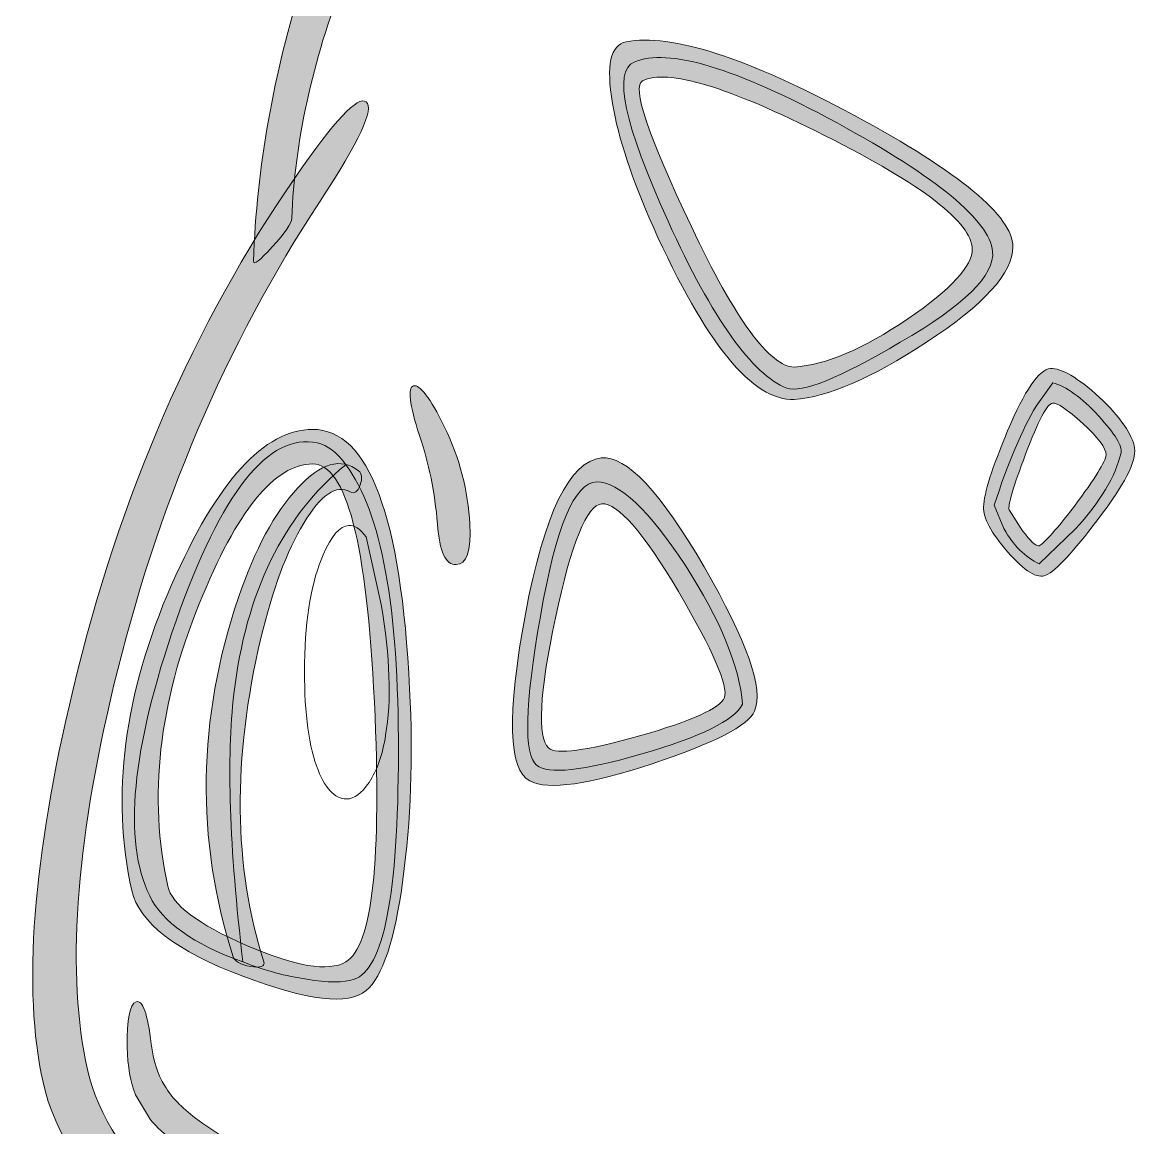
# Model space of a CAD drawing. Header units: millimetres. Extents: x 225 to 484, y 87 to 341.
# Drawn here: x 225.2 to 312.5, y 192.8 to 278.5 of the extents above; entities that cross this region are included whole.
import ezdxf

# ---------------------------------------------------------------- set-up
doc = ezdxf.new("R2010")
doc.units = ezdxf.units.MM
doc.header["$MEASUREMENT"] = 0
doc.layers.add('Layer 1', color=7, linetype='Continuous', lineweight=0)

msp = doc.modelspace()

# ---------------------------------------------------------------- hatches: boundary and pattern name
at = {"layer": 'Layer 1', "true_color": 0x0d131a, "transparency": 33554687}
h = msp.add_hatch(color=168, dxfattribs=at)
h.dxf.hatch_style = 2
edge = h.paths.add_edge_path()
edge.add_spline(control_points=[(287.146, 286.257), (287.418, 286.024), (287.107, 285.655), (286.214, 285.151), (285.282, 284.685), (284.68, 284.568), (284.409, 284.801), (281.496, 287.014), (276.604, 289.092), (269.731, 291.033), (262.935, 292.975), (258.586, 293.519), (256.684, 292.664), (254.664, 291.732), (252.471, 288.16), (250.102, 281.947), (247.617, 275.424), (246.258, 269.211), (246.025, 263.308), (246.025, 262.92), (245.52, 262.182), (244.51, 261.095), (243.539, 260.008), (243.054, 259.639), (243.054, 259.988), (243.326, 267.289), (244.607, 274.55), (246.898, 281.772), (249.383, 289.538), (252.14, 294.101), (255.169, 295.46), (258.237, 296.858), (263.712, 296.237), (271.595, 293.596), (278.584, 291.266), (283.768, 288.82), (287.146, 286.257), (287.146, 286.257), (287.146, 286.257), (287.146, 286.257)], knot_values=[0, 0, 0, 0, 1, 1, 1, 2, 2, 2, 3, 3, 3, 4, 4, 4, 5, 5, 5, 6, 6, 6, 7, 7, 7, 8, 8, 8, 9, 9, 9, 10, 10, 10, 11, 11, 11, 12, 12, 12, 13, 13, 13, 13], degree=3, periodic=0)
h = msp.add_hatch(color=168, dxfattribs=at)
h.dxf.hatch_style = 2
edge = h.paths.add_edge_path()
edge.add_spline(control_points=[(284.991, 251.776), (287.399, 251.931), (290.33, 253.174), (293.786, 255.504), (297.164, 257.833), (298.834, 259.639), (298.795, 260.92), (298.756, 262.978), (294.951, 265.91), (287.379, 269.715), (279.846, 273.521), (275.128, 274.938), (273.225, 273.967), (272.371, 273.54), (273.633, 269.774), (277.011, 262.668), (280.428, 255.445), (283.088, 251.815), (284.991, 251.776), (284.991, 251.776), (284.991, 251.776), (284.991, 251.776)], knot_values=[0, 0, 0, 0, 1, 1, 1, 2, 2, 2, 3, 3, 3, 4, 4, 4, 5, 5, 5, 6, 6, 6, 7, 7, 7, 7], degree=3, periodic=0)
edge = h.paths.add_edge_path()
edge.add_spline(control_points=[(289.651, 271.288), (297.844, 266.861), (301.941, 263.464), (301.941, 261.095), (301.941, 259.076), (299.708, 256.61), (295.242, 253.698), (290.971, 250.902), (287.554, 249.427), (284.991, 249.271), (281.768, 249.116), (278.118, 253.581), (274.041, 262.668), (272.41, 266.318), (271.362, 269.502), (270.896, 272.22), (270.391, 275.171), (270.74, 276.763), (271.944, 276.996), (275.478, 277.656), (281.38, 275.754), (289.651, 271.288), (289.651, 271.288), (289.651, 271.288), (289.651, 271.288)], knot_values=[0, 0, 0, 0, 1, 1, 1, 2, 2, 2, 3, 3, 3, 4, 4, 4, 5, 5, 5, 6, 6, 6, 7, 7, 7, 8, 8, 8, 8], degree=3, periodic=0)
edge.add_line((289.651, 271.288), (289.651, 271.288))
h = msp.add_hatch(color=168, dxfattribs=at)
h.dxf.hatch_style = 2
edge = h.paths.add_edge_path()
edge.add_spline(control_points=[(246.316, 266.512), (249.345, 270.9), (251.17, 272.841), (251.791, 272.337), (252.451, 271.832), (251.267, 269.269), (248.238, 264.648), (240.899, 253.504), (235.56, 240.962), (232.22, 227.021), (229.23, 214.557), (228.551, 204.655), (230.182, 197.316), (231.735, 190.249), (239.618, 182.755), (253.83, 174.833), (268.624, 166.601), (283.283, 162.039), (297.805, 161.145), (311.706, 160.291), (325.045, 161.301), (337.82, 164.174), (351.255, 167.203), (360.594, 171.591), (365.836, 177.338), (367.622, 179.279), (368.768, 180.036), (369.273, 179.609), (369.739, 179.182), (369.331, 177.998), (368.049, 176.056), (364.089, 170.115), (355.274, 165.397), (341.606, 161.903), (327.938, 158.408), (313.357, 157.126), (297.863, 158.058), (283.38, 158.952), (268.372, 163.553), (252.839, 171.863), (237.191, 180.211), (228.493, 188.366), (226.745, 196.326), (225.153, 203.51), (225.93, 213.664), (229.075, 226.788), (232.686, 241.855), (238.433, 255.096), (246.316, 266.512), (246.316, 266.512), (246.316, 266.512), (246.316, 266.512)], knot_values=[0, 0, 0, 0, 1, 1, 1, 2, 2, 2, 3, 3, 3, 4, 4, 4, 5, 5, 5, 6, 6, 6, 7, 7, 7, 8, 8, 8, 9, 9, 9, 10, 10, 10, 11, 11, 11, 12, 12, 12, 13, 13, 13, 14, 14, 14, 15, 15, 15, 16, 16, 16, 17, 17, 17, 17], degree=3, periodic=0)
h = msp.add_hatch(color=168, dxfattribs=at)
h.dxf.hatch_style = 2
edge = h.paths.add_edge_path()
edge.add_spline(control_points=[(301.649, 240.709), (301.649, 240.709), (302.698, 239.078), (302.698, 239.078), (303.28, 238.302), (303.688, 237.913), (303.921, 237.913), (304.193, 237.913), (305.125, 238.942), (306.717, 241), (308.309, 243.136), (309.124, 244.456), (309.163, 244.961), (309.163, 245.505), (308.561, 246.32), (307.357, 247.407), (306.154, 248.495), (305.377, 249.019), (305.028, 248.98), (304.6, 248.941), (303.902, 247.621), (302.931, 245.019), (301.96, 242.456), (301.533, 241.02), (301.649, 240.709), (301.649, 240.709), (301.649, 240.709), (301.649, 240.709)], knot_values=[0, 0, 0, 0, 1, 1, 1, 2, 2, 2, 3, 3, 3, 4, 4, 4, 5, 5, 5, 6, 6, 6, 7, 7, 7, 8, 8, 8, 9, 9, 9, 9], degree=3, periodic=0)
edge = h.paths.add_edge_path()
edge.add_spline(control_points=[(301.533, 246.825), (302.853, 249.97), (303.96, 251.582), (304.853, 251.659), (305.707, 251.698), (306.969, 250.96), (308.639, 249.446), (310.309, 247.854), (311.221, 246.534), (311.376, 245.485), (311.532, 244.476), (310.58, 242.631), (308.522, 239.952), (306.62, 237.428), (305.28, 235.991), (304.503, 235.642), (303.843, 235.331), (302.853, 235.933), (301.533, 237.447), (300.251, 238.923), (299.63, 240.088), (299.669, 240.942), (299.708, 241.991), (300.329, 243.951), (301.533, 246.825), (301.533, 246.825), (301.533, 246.825), (301.533, 246.825)], knot_values=[0, 0, 0, 0, 1, 1, 1, 2, 2, 2, 3, 3, 3, 4, 4, 4, 5, 5, 5, 6, 6, 6, 7, 7, 7, 8, 8, 8, 9, 9, 9, 9], degree=3, periodic=0)
edge.add_line((301.533, 246.825), (301.533, 246.825))
h = msp.add_hatch(color=168, dxfattribs=at)
h.dxf.hatch_style = 2
edge = h.paths.add_edge_path()
edge.add_spline(control_points=[(255.926, 246.475), (255.15, 248.883), (254.995, 250.164), (255.46, 250.32), (255.965, 250.436), (256.761, 249.388), (257.849, 247.174), (259.052, 244.689), (259.712, 242.165), (259.829, 239.602), (259.945, 237.506), (259.596, 236.457), (258.78, 236.457), (257.965, 236.418), (257.48, 237.467), (257.324, 239.602), (257.13, 242.049), (256.664, 244.34), (255.926, 246.475), (255.926, 246.475), (255.926, 246.475), (255.926, 246.475)], knot_values=[0, 0, 0, 0, 1, 1, 1, 2, 2, 2, 3, 3, 3, 4, 4, 4, 5, 5, 5, 6, 6, 6, 7, 7, 7, 7], degree=3, periodic=0)
h = msp.add_hatch(color=168, dxfattribs=at)
h.dxf.hatch_style = 2
edge = h.paths.add_edge_path()
edge.add_spline(control_points=[(238.86, 233.428), (235.715, 225.701), (234.9, 218.401), (236.414, 211.528), (236.725, 210.091), (238.763, 208.557), (242.53, 206.927), (246.296, 205.296), (248.859, 204.869), (250.218, 205.645), (252.276, 206.849), (253.014, 213.567), (252.432, 225.798), (251.849, 238.107), (250.257, 244.262), (247.656, 244.262), (244.704, 244.262), (241.773, 240.651), (238.86, 233.428), (238.86, 233.428), (238.86, 233.428), (238.86, 233.428)], knot_values=[0, 0, 0, 0, 1, 1, 1, 2, 2, 2, 3, 3, 3, 4, 4, 4, 5, 5, 5, 6, 6, 6, 7, 7, 7, 7], degree=3, periodic=0)
edge = h.paths.add_edge_path()
edge.add_spline(control_points=[(255.169, 226.788), (255.441, 221.469), (255.266, 216.557), (254.645, 212.052), (254.024, 207.354), (253.072, 204.48), (251.791, 203.432), (250.432, 202.267), (247.248, 202.636), (242.239, 204.538), (237.074, 206.48), (234.201, 208.693), (233.618, 211.179), (231.987, 218.517), (233.016, 226.419), (236.705, 234.885), (240.239, 242.922), (243.889, 246.941), (247.656, 246.941), (252.005, 246.941), (254.509, 240.224), (255.169, 226.788), (255.169, 226.788), (255.169, 226.788), (255.169, 226.788)], knot_values=[0, 0, 0, 0, 1, 1, 1, 2, 2, 2, 3, 3, 3, 4, 4, 4, 5, 5, 5, 6, 6, 6, 7, 7, 7, 8, 8, 8, 8], degree=3, periodic=0)
edge.add_line((255.169, 226.788), (255.169, 226.788))
h = msp.add_hatch(color=168, dxfattribs=at)
h.dxf.hatch_style = 2
edge = h.paths.add_edge_path()
edge.add_spline(control_points=[(251.209, 243.738), (251.48, 243.505), (251.519, 243.136), (251.325, 242.631), (251.131, 242.088), (250.878, 241.913), (250.568, 242.107), (249.481, 242.689), (248.277, 241.874), (246.957, 239.661), (245.636, 237.486), (244.53, 234.516), (243.637, 230.749), (241.423, 221.391), (241.501, 213.023), (243.87, 205.645), (243.947, 205.296), (243.598, 205.179), (242.821, 205.296), (242.045, 205.451), (241.598, 205.703), (241.481, 206.053), (238.569, 215.178), (238.705, 224.459), (241.889, 233.894), (243.171, 237.661), (244.704, 240.496), (246.491, 242.398), (248.277, 244.34), (249.849, 244.786), (251.209, 243.738), (251.209, 243.738), (251.209, 243.738), (251.209, 243.738)], knot_values=[0, 0, 0, 0, 1, 1, 1, 2, 2, 2, 3, 3, 3, 4, 4, 4, 5, 5, 5, 6, 6, 6, 7, 7, 7, 8, 8, 8, 9, 9, 9, 10, 10, 10, 11, 11, 11, 11], degree=3, periodic=0)
h = msp.add_hatch(color=168, dxfattribs=at)
h.dxf.hatch_style = 2
edge = h.paths.add_edge_path()
edge.add_spline(control_points=[(270.08, 241.175), (268.915, 241.097), (267.711, 238.146), (266.469, 232.322), (265.226, 226.458), (265.052, 223.099), (265.945, 222.245), (266.527, 221.702), (268.876, 222.012), (272.992, 223.177), (277.07, 224.342), (279.264, 225.332), (279.574, 226.148), (279.885, 227.041), (278.701, 229.778), (276.021, 234.36), (273.264, 238.981), (271.284, 241.253), (270.08, 241.175), (270.08, 241.175), (270.08, 241.175), (270.08, 241.175)], knot_values=[0, 0, 0, 0, 1, 1, 1, 2, 2, 2, 3, 3, 3, 4, 4, 4, 5, 5, 5, 6, 6, 6, 7, 7, 7, 7], degree=3, periodic=0)
edge = h.paths.add_edge_path()
edge.add_spline(control_points=[(278.002, 236.282), (281.341, 230.497), (282.642, 226.769), (281.904, 225.099), (281.438, 223.973), (278.798, 222.614), (273.983, 221.022), (269.09, 219.391), (265.925, 218.945), (264.489, 219.682), (262.819, 220.498), (262.702, 224.808), (264.139, 232.613), (265.615, 240.457), (267.576, 244.495), (270.022, 244.728), (271.963, 244.922), (274.623, 242.107), (278.002, 236.282), (278.002, 236.282), (278.002, 236.282), (278.002, 236.282)], knot_values=[0, 0, 0, 0, 1, 1, 1, 2, 2, 2, 3, 3, 3, 4, 4, 4, 5, 5, 5, 6, 6, 6, 7, 7, 7, 7], degree=3, periodic=0)
edge.add_line((278.002, 236.282), (278.002, 236.282))
h = msp.add_hatch(color=168, dxfattribs=at)
h.dxf.hatch_style = 2
edge = h.paths.add_edge_path()
edge.add_spline(control_points=[(233.269, 199.063), (233.23, 201.199), (233.463, 202.364), (233.968, 202.558), (234.473, 202.713), (234.861, 201.626), (235.133, 199.296), (235.288, 198.015), (235.637, 196.928), (236.181, 196.035), (236.686, 195.18), (237.482, 194.345), (238.569, 193.53), (241.52, 191.394), (245.966, 189.026), (251.907, 186.424), (258.314, 183.628), (263.848, 181.745), (268.508, 180.774), (278.875, 178.677), (294.291, 178.619), (314.755, 180.6), (333.665, 182.425), (345.295, 184.521), (349.644, 186.89), (349.644, 186.89), (351.974, 188.637), (351.974, 188.637), (352.711, 189.453), (353.41, 190.618), (354.07, 192.132), (355.158, 194.695), (355.954, 195.821), (356.459, 195.51), (356.963, 195.2), (356.925, 193.821), (356.342, 191.375), (356.031, 190.016), (355.546, 188.773), (354.886, 187.647), (354.148, 186.327), (353.333, 185.376), (352.44, 184.793), (347.042, 181.531), (334.092, 179.085), (313.59, 177.454), (293.087, 175.785), (277.885, 175.959), (267.983, 177.978), (262.547, 179.066), (256.121, 181.376), (248.704, 184.91), (241.52, 188.327), (236.977, 191.161), (235.074, 193.414), (235.074, 193.414), (233.91, 195.336), (233.91, 195.336), (233.521, 196.306), (233.308, 197.549), (233.269, 199.063), (233.269, 199.063), (233.269, 199.063), (233.269, 199.063)], knot_values=[0, 0, 0, 0, 1, 1, 1, 2, 2, 2, 3, 3, 3, 4, 4, 4, 5, 5, 5, 6, 6, 6, 7, 7, 7, 8, 8, 8, 9, 9, 9, 10, 10, 10, 11, 11, 11, 12, 12, 12, 13, 13, 13, 14, 14, 14, 15, 15, 15, 16, 16, 16, 17, 17, 17, 18, 18, 18, 19, 19, 19, 20, 20, 20, 21, 21, 21, 21], degree=3, periodic=0)

# ---------------------------------------------------------------- linework, layer by layer
at = {"layer": 'Layer 1', "color": 18, "lineweight": 0, "true_color": 0x000000}
for points, knots in [([(287.146, 286.257), (287.418, 286.024), (287.107, 285.655), (286.214, 285.151), (285.282, 284.685), (284.68, 284.568), (284.409, 284.801), (281.496, 287.014), (276.604, 289.092), (269.731, 291.033), (262.935, 292.975), (258.586, 293.519), (256.684, 292.664), (254.664, 291.732), (252.471, 288.16), (250.102, 281.947), (247.617, 275.424), (246.258, 269.211), (246.025, 263.308), (246.025, 262.92), (245.52, 262.182), (244.51, 261.095), (243.539, 260.008), (243.054, 259.639), (243.054, 259.988), (243.326, 267.289), (244.607, 274.55), (246.898, 281.772), (249.383, 289.538), (252.14, 294.101), (255.169, 295.46), (258.237, 296.858), (263.712, 296.237), (271.595, 293.596), (278.584, 291.266), (283.768, 288.82), (287.146, 286.257)], [0, 0, 0, 0, 1, 1, 1, 2, 2, 2, 3, 3, 3, 4, 4, 4, 5, 5, 5, 6, 6, 6, 7, 7, 7, 8, 8, 8, 9, 9, 9, 10, 10, 10, 11, 11, 11, 12, 12, 12, 12]), ([(289.651, 271.288), (297.844, 266.861), (301.941, 263.464), (301.941, 261.095), (301.941, 259.076), (299.708, 256.61), (295.242, 253.698), (290.971, 250.902), (287.554, 249.427), (284.991, 249.271), (281.768, 249.116), (278.118, 253.581), (274.041, 262.668), (272.41, 266.318), (271.362, 269.502), (270.896, 272.22), (270.391, 275.171), (270.74, 276.763), (271.944, 276.996), (275.478, 277.656), (281.38, 275.754), (289.651, 271.288)], [0, 0, 0, 0, 1, 1, 1, 2, 2, 2, 3, 3, 3, 4, 4, 4, 5, 5, 5, 6, 6, 6, 7, 7, 7, 7]), ([(284.409, 250.145), (281.729, 251.193), (278.662, 255.504), (275.206, 263.075), (271.789, 270.609), (270.915, 274.725), (272.585, 275.424), (275.186, 276.55), (280.428, 274.977), (288.311, 270.706), (296.077, 266.473), (300.096, 263.153), (300.368, 260.746), (300.562, 258.921), (298.174, 256.571), (293.204, 253.698), (288.466, 250.902), (285.535, 249.718), (284.409, 250.145)], [0, 0, 0, 0, 1, 1, 1, 2, 2, 2, 3, 3, 3, 4, 4, 4, 5, 5, 5, 6, 6, 6, 6]), ([(284.991, 251.776), (287.399, 251.931), (290.33, 253.174), (293.786, 255.504), (297.164, 257.833), (298.834, 259.639), (298.795, 260.92), (298.756, 262.978), (294.951, 265.91), (287.379, 269.715), (279.846, 273.521), (275.128, 274.938), (273.225, 273.967), (272.371, 273.54), (273.633, 269.774), (277.011, 262.668), (280.428, 255.445), (283.088, 251.815), (284.991, 251.776)], [0, 0, 0, 0, 1, 1, 1, 2, 2, 2, 3, 3, 3, 4, 4, 4, 5, 5, 5, 6, 6, 6, 6]), ([(246.316, 266.512), (249.345, 270.9), (251.17, 272.841), (251.791, 272.337), (252.451, 271.832), (251.267, 269.269), (248.238, 264.648), (240.899, 253.504), (235.56, 240.962), (232.22, 227.021), (229.23, 214.557), (228.551, 204.655), (230.182, 197.316), (231.735, 190.249), (239.618, 182.755), (253.83, 174.833), (268.624, 166.601), (283.283, 162.039), (297.805, 161.145), (311.706, 160.291), (325.045, 161.301), (337.82, 164.174), (351.255, 167.203), (360.594, 171.591), (365.836, 177.338), (367.622, 179.279), (368.768, 180.036), (369.273, 179.609), (369.739, 179.182), (369.331, 177.998), (368.049, 176.056), (364.089, 170.115), (355.274, 165.397), (341.606, 161.903), (327.938, 158.408), (313.357, 157.126), (297.863, 158.058), (283.38, 158.952), (268.372, 163.553), (252.839, 171.863), (237.191, 180.211), (228.493, 188.366), (226.745, 196.326), (225.153, 203.51), (225.93, 213.664), (229.075, 226.788), (232.686, 241.855), (238.433, 255.096), (246.316, 266.512)], [0, 0, 0, 0, 1, 1, 1, 2, 2, 2, 3, 3, 3, 4, 4, 4, 5, 5, 5, 6, 6, 6, 7, 7, 7, 8, 8, 8, 9, 9, 9, 10, 10, 10, 11, 11, 11, 12, 12, 12, 13, 13, 13, 14, 14, 14, 15, 15, 15, 16, 16, 16, 16]), ([(301.533, 246.825), (302.853, 249.97), (303.96, 251.582), (304.853, 251.659), (305.707, 251.698), (306.969, 250.96), (308.639, 249.446), (310.309, 247.854), (311.221, 246.534), (311.376, 245.485), (311.532, 244.476), (310.58, 242.631), (308.522, 239.952), (306.62, 237.428), (305.28, 235.991), (304.503, 235.642), (303.843, 235.331), (302.853, 235.933), (301.533, 237.447), (300.251, 238.923), (299.63, 240.088), (299.669, 240.942), (299.708, 241.991), (300.329, 243.951), (301.533, 246.825)], [0, 0, 0, 0, 1, 1, 1, 2, 2, 2, 3, 3, 3, 4, 4, 4, 5, 5, 5, 6, 6, 6, 7, 7, 7, 8, 8, 8, 8]), ([(255.926, 246.475), (255.15, 248.883), (254.995, 250.164), (255.46, 250.32), (255.965, 250.436), (256.761, 249.388), (257.849, 247.174), (259.052, 244.689), (259.712, 242.165), (259.829, 239.602), (259.945, 237.506), (259.596, 236.457), (258.78, 236.457), (257.965, 236.418), (257.48, 237.467), (257.324, 239.602), (257.13, 242.049), (256.664, 244.34), (255.926, 246.475)], [0, 0, 0, 0, 1, 1, 1, 2, 2, 2, 3, 3, 3, 4, 4, 4, 5, 5, 5, 6, 6, 6, 6]), ([(310.328, 245.136), (309.901, 243.311), (308.716, 241.33), (306.775, 239.195), (306.775, 239.195), (303.979, 236.515), (303.979, 236.515), (302.892, 237.02), (301.979, 237.933), (301.242, 239.253), (301.242, 239.253), (300.484, 241.059), (300.484, 241.059), (301.572, 244.359), (302.659, 246.922), (303.746, 248.747), (303.746, 248.747), (305.028, 250.553), (305.028, 250.553), (306.076, 250.281), (307.26, 249.427), (308.581, 247.99), (309.862, 246.592), (310.444, 245.641), (310.328, 245.136)], [0, 0, 0, 0, 1, 1, 1, 2, 2, 2, 3, 3, 3, 4, 4, 4, 5, 5, 5, 6, 6, 6, 7, 7, 7, 8, 8, 8, 8]), ([(301.649, 240.709), (301.649, 240.709), (302.698, 239.078), (302.698, 239.078), (303.28, 238.302), (303.688, 237.913), (303.921, 237.913), (304.193, 237.913), (305.125, 238.942), (306.717, 241), (308.309, 243.136), (309.124, 244.456), (309.163, 244.961), (309.163, 245.505), (308.561, 246.32), (307.357, 247.407), (306.154, 248.495), (305.377, 249.019), (305.028, 248.98), (304.6, 248.941), (303.902, 247.621), (302.931, 245.019), (301.96, 242.456), (301.533, 241.02), (301.649, 240.709)], [0, 0, 0, 0, 1, 1, 1, 2, 2, 2, 3, 3, 3, 4, 4, 4, 5, 5, 5, 6, 6, 6, 7, 7, 7, 8, 8, 8, 8]), ([(255.169, 226.788), (255.441, 221.469), (255.266, 216.557), (254.645, 212.052), (254.024, 207.354), (253.072, 204.48), (251.791, 203.432), (250.432, 202.267), (247.248, 202.636), (242.239, 204.538), (237.074, 206.48), (234.201, 208.693), (233.618, 211.179), (231.987, 218.517), (233.016, 226.419), (236.705, 234.885), (240.239, 242.922), (243.889, 246.941), (247.656, 246.941), (252.005, 246.941), (254.509, 240.224), (255.169, 226.788)], [0, 0, 0, 0, 1, 1, 1, 2, 2, 2, 3, 3, 3, 4, 4, 4, 5, 5, 5, 6, 6, 6, 7, 7, 7, 7]), ([(250.218, 244.204), (245.365, 240.243), (242.472, 234.321), (241.54, 226.439), (240.957, 221.507), (241.19, 214.576), (242.239, 205.645), (238.394, 207.043), (235.987, 208.752), (235.016, 210.771), (232.919, 215.042), (233.599, 222.148), (237.055, 232.089), (240.588, 242.107), (244.238, 246.708), (248.005, 245.893), (248.782, 245.738), (249.519, 245.175), (250.218, 244.204)], [0, 0, 0, 0, 1, 1, 1, 2, 2, 2, 3, 3, 3, 4, 4, 4, 5, 5, 5, 6, 6, 6, 6]), ([(251.209, 243.738), (251.48, 243.505), (251.519, 243.136), (251.325, 242.631), (251.131, 242.088), (250.878, 241.913), (250.568, 242.107), (249.481, 242.689), (248.277, 241.874), (246.957, 239.661), (245.636, 237.486), (244.53, 234.516), (243.637, 230.749), (241.423, 221.391), (241.501, 213.023), (243.87, 205.645), (243.947, 205.296), (243.598, 205.179), (242.821, 205.296), (242.045, 205.451), (241.598, 205.703), (241.481, 206.053), (238.569, 215.178), (238.705, 224.459), (241.889, 233.894), (243.171, 237.661), (244.704, 240.496), (246.491, 242.398), (248.277, 244.34), (249.849, 244.786), (251.209, 243.738)], [0, 0, 0, 0, 1, 1, 1, 2, 2, 2, 3, 3, 3, 4, 4, 4, 5, 5, 5, 6, 6, 6, 7, 7, 7, 8, 8, 8, 9, 9, 9, 10, 10, 10, 10]), ([(278.002, 236.282), (281.341, 230.497), (282.642, 226.769), (281.904, 225.099), (281.438, 223.973), (278.798, 222.614), (273.983, 221.022), (269.09, 219.391), (265.925, 218.945), (264.489, 219.682), (262.819, 220.498), (262.702, 224.808), (264.139, 232.613), (265.615, 240.457), (267.576, 244.495), (270.022, 244.728), (271.963, 244.922), (274.623, 242.107), (278.002, 236.282)], [0, 0, 0, 0, 1, 1, 1, 2, 2, 2, 3, 3, 3, 4, 4, 4, 5, 5, 5, 6, 6, 6, 6]), ([(238.86, 233.428), (235.715, 225.701), (234.9, 218.401), (236.414, 211.528), (236.725, 210.091), (238.763, 208.557), (242.53, 206.927), (246.296, 205.296), (248.859, 204.869), (250.218, 205.645), (252.276, 206.849), (253.014, 213.567), (252.432, 225.798), (251.849, 238.107), (250.257, 244.262), (247.656, 244.262), (244.704, 244.262), (241.773, 240.651), (238.86, 233.428)], [0, 0, 0, 0, 1, 1, 1, 2, 2, 2, 3, 3, 3, 4, 4, 4, 5, 5, 5, 6, 6, 6, 6]), ([(250.218, 244.204), (252.975, 240.554), (254.334, 233.118), (254.296, 221.896), (254.296, 210.907), (253.15, 205.043), (250.859, 204.306), (250.044, 204.034), (248.82, 204.034), (247.19, 204.306), (245.598, 204.538), (243.947, 204.985), (242.239, 205.645), (241.19, 214.576), (240.957, 221.507), (241.54, 226.439), (242.472, 234.321), (245.365, 240.243), (250.218, 244.204)], [0, 0, 0, 0, 1, 1, 1, 2, 2, 2, 3, 3, 3, 4, 4, 4, 5, 5, 5, 6, 6, 6, 6]), ([(265.304, 232.438), (266.508, 239.389), (267.964, 242.864), (269.672, 242.864), (271.42, 242.864), (273.711, 240.709), (276.545, 236.399), (279.302, 232.089), (280.778, 228.497), (280.972, 225.623), (280.351, 224.381), (277.749, 223.099), (273.167, 221.779), (268.624, 220.459), (265.906, 220.168), (265.013, 220.906), (264.003, 221.721), (264.1, 225.565), (265.304, 232.438)], [0, 0, 0, 0, 1, 1, 1, 2, 2, 2, 3, 3, 3, 4, 4, 4, 5, 5, 5, 6, 6, 6, 6]), ([(270.08, 241.175), (268.915, 241.097), (267.711, 238.146), (266.469, 232.322), (265.226, 226.458), (265.052, 223.099), (265.945, 222.245), (266.527, 221.702), (268.876, 222.012), (272.992, 223.177), (277.07, 224.342), (279.264, 225.332), (279.574, 226.148), (279.885, 227.041), (278.701, 229.778), (276.021, 234.36), (273.264, 238.981), (271.284, 241.253), (270.08, 241.175)], [0, 0, 0, 0, 1, 1, 1, 2, 2, 2, 3, 3, 3, 4, 4, 4, 5, 5, 5, 6, 6, 6, 6]), ([(252.956, 233.37), (253.655, 229.293), (253.771, 225.915), (253.305, 223.235), (253.072, 221.721), (252.645, 220.498), (252.024, 219.566), (251.442, 218.712), (250.859, 218.284), (250.277, 218.284), (249.345, 218.284), (248.568, 219.139), (247.947, 220.847), (247.287, 222.75), (246.976, 225.41), (247.015, 228.827), (247.092, 232.438), (247.578, 235.234), (248.471, 237.214), (249.092, 238.69), (249.752, 239.447), (250.451, 239.486), (250.878, 239.525), (251.325, 239.234), (251.791, 238.612), (251.791, 238.612), (252.956, 233.37), (252.956, 233.37)], [0, 0, 0, 0, 1, 1, 1, 2, 2, 2, 3, 3, 3, 4, 4, 4, 5, 5, 5, 6, 6, 6, 7, 7, 7, 8, 8, 8, 9, 9, 9, 9]), ([(233.269, 199.063), (233.23, 201.199), (233.463, 202.364), (233.968, 202.558), (234.473, 202.713), (234.861, 201.626), (235.133, 199.296), (235.288, 198.015), (235.637, 196.928), (236.181, 196.035), (236.686, 195.18), (237.482, 194.345), (238.569, 193.53), (241.52, 191.394), (245.966, 189.026), (251.907, 186.424), (258.314, 183.628), (263.848, 181.745), (268.508, 180.774), (278.875, 178.677), (294.291, 178.619), (314.755, 180.6), (333.665, 182.425), (345.295, 184.521), (349.644, 186.89), (349.644, 186.89), (351.974, 188.637), (351.974, 188.637), (352.711, 189.453), (353.41, 190.618), (354.07, 192.132), (355.158, 194.695), (355.954, 195.821), (356.459, 195.51), (356.963, 195.2), (356.925, 193.821), (356.342, 191.375), (356.031, 190.016), (355.546, 188.773), (354.886, 187.647), (354.148, 186.327), (353.333, 185.376), (352.44, 184.793), (347.042, 181.531), (334.092, 179.085), (313.59, 177.454), (293.087, 175.785), (277.885, 175.959), (267.983, 177.978), (262.547, 179.066), (256.121, 181.376), (248.704, 184.91), (241.52, 188.327), (236.977, 191.161), (235.074, 193.414), (235.074, 193.414), (233.91, 195.336), (233.91, 195.336), (233.521, 196.306), (233.308, 197.549), (233.269, 199.063)], [0, 0, 0, 0, 1, 1, 1, 2, 2, 2, 3, 3, 3, 4, 4, 4, 5, 5, 5, 6, 6, 6, 7, 7, 7, 8, 8, 8, 9, 9, 9, 10, 10, 10, 11, 11, 11, 12, 12, 12, 13, 13, 13, 14, 14, 14, 15, 15, 15, 16, 16, 16, 17, 17, 17, 18, 18, 18, 19, 19, 19, 20, 20, 20, 20])]:
    msp.add_open_spline(points, degree=3, knots=knots, dxfattribs=at)
at = {"layer": 'Layer 1'}
for points, knots in [([(287.146, 286.257), (287.418, 286.024), (287.107, 285.655), (286.214, 285.151), (285.282, 284.685), (284.68, 284.568), (284.409, 284.801), (281.496, 287.014), (276.604, 289.092), (269.731, 291.033), (262.935, 292.975), (258.586, 293.519), (256.684, 292.664), (254.664, 291.732), (252.471, 288.16), (250.102, 281.947), (247.617, 275.424), (246.258, 269.211), (246.025, 263.308), (246.025, 262.92), (245.52, 262.182), (244.51, 261.095), (243.539, 260.008), (243.054, 259.639), (243.054, 259.988), (243.326, 267.289), (244.607, 274.55), (246.898, 281.772), (249.383, 289.538), (252.14, 294.101), (255.169, 295.46), (258.237, 296.858), (263.712, 296.237), (271.595, 293.596), (278.584, 291.266), (283.768, 288.82), (287.146, 286.257), (287.146, 286.257), (287.146, 286.257), (287.146, 286.257)], [0, 0, 0, 0, 1, 1, 1, 2, 2, 2, 3, 3, 3, 4, 4, 4, 5, 5, 5, 6, 6, 6, 7, 7, 7, 8, 8, 8, 9, 9, 9, 10, 10, 10, 11, 11, 11, 12, 12, 12, 13, 13, 13, 13]), ([(289.651, 271.288), (297.844, 266.861), (301.941, 263.464), (301.941, 261.095), (301.941, 259.076), (299.708, 256.61), (295.242, 253.698), (290.971, 250.902), (287.554, 249.427), (284.991, 249.271), (281.768, 249.116), (278.118, 253.581), (274.041, 262.668), (272.41, 266.318), (271.362, 269.502), (270.896, 272.22), (270.391, 275.171), (270.74, 276.763), (271.944, 276.996), (275.478, 277.656), (281.38, 275.754), (289.651, 271.288), (289.651, 271.288), (289.651, 271.288), (289.651, 271.288)], [0, 0, 0, 0, 1, 1, 1, 2, 2, 2, 3, 3, 3, 4, 4, 4, 5, 5, 5, 6, 6, 6, 7, 7, 7, 8, 8, 8, 8]), ([(284.991, 251.776), (287.399, 251.931), (290.33, 253.174), (293.786, 255.504), (297.164, 257.833), (298.834, 259.639), (298.795, 260.92), (298.756, 262.978), (294.951, 265.91), (287.379, 269.715), (279.846, 273.521), (275.128, 274.938), (273.225, 273.967), (272.371, 273.54), (273.633, 269.774), (277.011, 262.668), (280.428, 255.445), (283.088, 251.815), (284.991, 251.776), (284.991, 251.776), (284.991, 251.776), (284.991, 251.776)], [0, 0, 0, 0, 1, 1, 1, 2, 2, 2, 3, 3, 3, 4, 4, 4, 5, 5, 5, 6, 6, 6, 7, 7, 7, 7]), ([(246.316, 266.512), (249.345, 270.9), (251.17, 272.841), (251.791, 272.337), (252.451, 271.832), (251.267, 269.269), (248.238, 264.648), (240.899, 253.504), (235.56, 240.962), (232.22, 227.021), (229.23, 214.557), (228.551, 204.655), (230.182, 197.316), (231.735, 190.249), (239.618, 182.755), (253.83, 174.833), (268.624, 166.601), (283.283, 162.039), (297.805, 161.145), (311.706, 160.291), (325.045, 161.301), (337.82, 164.174), (351.255, 167.203), (360.594, 171.591), (365.836, 177.338), (367.622, 179.279), (368.768, 180.036), (369.273, 179.609), (369.739, 179.182), (369.331, 177.998), (368.049, 176.056), (364.089, 170.115), (355.274, 165.397), (341.606, 161.903), (327.938, 158.408), (313.357, 157.126), (297.863, 158.058), (283.38, 158.952), (268.372, 163.553), (252.839, 171.863), (237.191, 180.211), (228.493, 188.366), (226.745, 196.326), (225.153, 203.51), (225.93, 213.664), (229.075, 226.788), (232.686, 241.855), (238.433, 255.096), (246.316, 266.512), (246.316, 266.512), (246.316, 266.512), (246.316, 266.512)], [0, 0, 0, 0, 1, 1, 1, 2, 2, 2, 3, 3, 3, 4, 4, 4, 5, 5, 5, 6, 6, 6, 7, 7, 7, 8, 8, 8, 9, 9, 9, 10, 10, 10, 11, 11, 11, 12, 12, 12, 13, 13, 13, 14, 14, 14, 15, 15, 15, 16, 16, 16, 17, 17, 17, 17]), ([(301.533, 246.825), (302.853, 249.97), (303.96, 251.582), (304.853, 251.659), (305.707, 251.698), (306.969, 250.96), (308.639, 249.446), (310.309, 247.854), (311.221, 246.534), (311.376, 245.485), (311.532, 244.476), (310.58, 242.631), (308.522, 239.952), (306.62, 237.428), (305.28, 235.991), (304.503, 235.642), (303.843, 235.331), (302.853, 235.933), (301.533, 237.447), (300.251, 238.923), (299.63, 240.088), (299.669, 240.942), (299.708, 241.991), (300.329, 243.951), (301.533, 246.825), (301.533, 246.825), (301.533, 246.825), (301.533, 246.825)], [0, 0, 0, 0, 1, 1, 1, 2, 2, 2, 3, 3, 3, 4, 4, 4, 5, 5, 5, 6, 6, 6, 7, 7, 7, 8, 8, 8, 9, 9, 9, 9]), ([(255.926, 246.475), (255.15, 248.883), (254.995, 250.164), (255.46, 250.32), (255.965, 250.436), (256.761, 249.388), (257.849, 247.174), (259.052, 244.689), (259.712, 242.165), (259.829, 239.602), (259.945, 237.506), (259.596, 236.457), (258.78, 236.457), (257.965, 236.418), (257.48, 237.467), (257.324, 239.602), (257.13, 242.049), (256.664, 244.34), (255.926, 246.475), (255.926, 246.475), (255.926, 246.475), (255.926, 246.475)], [0, 0, 0, 0, 1, 1, 1, 2, 2, 2, 3, 3, 3, 4, 4, 4, 5, 5, 5, 6, 6, 6, 7, 7, 7, 7]), ([(301.649, 240.709), (301.649, 240.709), (302.698, 239.078), (302.698, 239.078), (303.28, 238.302), (303.688, 237.913), (303.921, 237.913), (304.193, 237.913), (305.125, 238.942), (306.717, 241), (308.309, 243.136), (309.124, 244.456), (309.163, 244.961), (309.163, 245.505), (308.561, 246.32), (307.357, 247.407), (306.154, 248.495), (305.377, 249.019), (305.028, 248.98), (304.6, 248.941), (303.902, 247.621), (302.931, 245.019), (301.96, 242.456), (301.533, 241.02), (301.649, 240.709), (301.649, 240.709), (301.649, 240.709), (301.649, 240.709)], [0, 0, 0, 0, 1, 1, 1, 2, 2, 2, 3, 3, 3, 4, 4, 4, 5, 5, 5, 6, 6, 6, 7, 7, 7, 8, 8, 8, 9, 9, 9, 9]), ([(255.169, 226.788), (255.441, 221.469), (255.266, 216.557), (254.645, 212.052), (254.024, 207.354), (253.072, 204.48), (251.791, 203.432), (250.432, 202.267), (247.248, 202.636), (242.239, 204.538), (237.074, 206.48), (234.201, 208.693), (233.618, 211.179), (231.987, 218.517), (233.016, 226.419), (236.705, 234.885), (240.239, 242.922), (243.889, 246.941), (247.656, 246.941), (252.005, 246.941), (254.509, 240.224), (255.169, 226.788), (255.169, 226.788), (255.169, 226.788), (255.169, 226.788)], [0, 0, 0, 0, 1, 1, 1, 2, 2, 2, 3, 3, 3, 4, 4, 4, 5, 5, 5, 6, 6, 6, 7, 7, 7, 8, 8, 8, 8]), ([(251.209, 243.738), (251.48, 243.505), (251.519, 243.136), (251.325, 242.631), (251.131, 242.088), (250.878, 241.913), (250.568, 242.107), (249.481, 242.689), (248.277, 241.874), (246.957, 239.661), (245.636, 237.486), (244.53, 234.516), (243.637, 230.749), (241.423, 221.391), (241.501, 213.023), (243.87, 205.645), (243.947, 205.296), (243.598, 205.179), (242.821, 205.296), (242.045, 205.451), (241.598, 205.703), (241.481, 206.053), (238.569, 215.178), (238.705, 224.459), (241.889, 233.894), (243.171, 237.661), (244.704, 240.496), (246.491, 242.398), (248.277, 244.34), (249.849, 244.786), (251.209, 243.738), (251.209, 243.738), (251.209, 243.738), (251.209, 243.738)], [0, 0, 0, 0, 1, 1, 1, 2, 2, 2, 3, 3, 3, 4, 4, 4, 5, 5, 5, 6, 6, 6, 7, 7, 7, 8, 8, 8, 9, 9, 9, 10, 10, 10, 11, 11, 11, 11]), ([(278.002, 236.282), (281.341, 230.497), (282.642, 226.769), (281.904, 225.099), (281.438, 223.973), (278.798, 222.614), (273.983, 221.022), (269.09, 219.391), (265.925, 218.945), (264.489, 219.682), (262.819, 220.498), (262.702, 224.808), (264.139, 232.613), (265.615, 240.457), (267.576, 244.495), (270.022, 244.728), (271.963, 244.922), (274.623, 242.107), (278.002, 236.282), (278.002, 236.282), (278.002, 236.282), (278.002, 236.282)], [0, 0, 0, 0, 1, 1, 1, 2, 2, 2, 3, 3, 3, 4, 4, 4, 5, 5, 5, 6, 6, 6, 7, 7, 7, 7]), ([(238.86, 233.428), (235.715, 225.701), (234.9, 218.401), (236.414, 211.528), (236.725, 210.091), (238.763, 208.557), (242.53, 206.927), (246.296, 205.296), (248.859, 204.869), (250.218, 205.645), (252.276, 206.849), (253.014, 213.567), (252.432, 225.798), (251.849, 238.107), (250.257, 244.262), (247.656, 244.262), (244.704, 244.262), (241.773, 240.651), (238.86, 233.428), (238.86, 233.428), (238.86, 233.428), (238.86, 233.428)], [0, 0, 0, 0, 1, 1, 1, 2, 2, 2, 3, 3, 3, 4, 4, 4, 5, 5, 5, 6, 6, 6, 7, 7, 7, 7]), ([(270.08, 241.175), (268.915, 241.097), (267.711, 238.146), (266.469, 232.322), (265.226, 226.458), (265.052, 223.099), (265.945, 222.245), (266.527, 221.702), (268.876, 222.012), (272.992, 223.177), (277.07, 224.342), (279.264, 225.332), (279.574, 226.148), (279.885, 227.041), (278.701, 229.778), (276.021, 234.36), (273.264, 238.981), (271.284, 241.253), (270.08, 241.175), (270.08, 241.175), (270.08, 241.175), (270.08, 241.175)], [0, 0, 0, 0, 1, 1, 1, 2, 2, 2, 3, 3, 3, 4, 4, 4, 5, 5, 5, 6, 6, 6, 7, 7, 7, 7]), ([(233.269, 199.063), (233.23, 201.199), (233.463, 202.364), (233.968, 202.558), (234.473, 202.713), (234.861, 201.626), (235.133, 199.296), (235.288, 198.015), (235.637, 196.928), (236.181, 196.035), (236.686, 195.18), (237.482, 194.345), (238.569, 193.53), (241.52, 191.394), (245.966, 189.026), (251.907, 186.424), (258.314, 183.628), (263.848, 181.745), (268.508, 180.774), (278.875, 178.677), (294.291, 178.619), (314.755, 180.6), (333.665, 182.425), (345.295, 184.521), (349.644, 186.89), (349.644, 186.89), (351.974, 188.637), (351.974, 188.637), (352.711, 189.453), (353.41, 190.618), (354.07, 192.132), (355.158, 194.695), (355.954, 195.821), (356.459, 195.51), (356.963, 195.2), (356.925, 193.821), (356.342, 191.375), (356.031, 190.016), (355.546, 188.773), (354.886, 187.647), (354.148, 186.327), (353.333, 185.376), (352.44, 184.793), (347.042, 181.531), (334.092, 179.085), (313.59, 177.454), (293.087, 175.785), (277.885, 175.959), (267.983, 177.978), (262.547, 179.066), (256.121, 181.376), (248.704, 184.91), (241.52, 188.327), (236.977, 191.161), (235.074, 193.414), (235.074, 193.414), (233.91, 195.336), (233.91, 195.336), (233.521, 196.306), (233.308, 197.549), (233.269, 199.063), (233.269, 199.063), (233.269, 199.063), (233.269, 199.063)], [0, 0, 0, 0, 1, 1, 1, 2, 2, 2, 3, 3, 3, 4, 4, 4, 5, 5, 5, 6, 6, 6, 7, 7, 7, 8, 8, 8, 9, 9, 9, 10, 10, 10, 11, 11, 11, 12, 12, 12, 13, 13, 13, 14, 14, 14, 15, 15, 15, 16, 16, 16, 17, 17, 17, 18, 18, 18, 19, 19, 19, 20, 20, 20, 21, 21, 21, 21])]:
    msp.add_open_spline(points, degree=3, knots=knots, dxfattribs=at)

doc.saveas('drawing.dxf')
